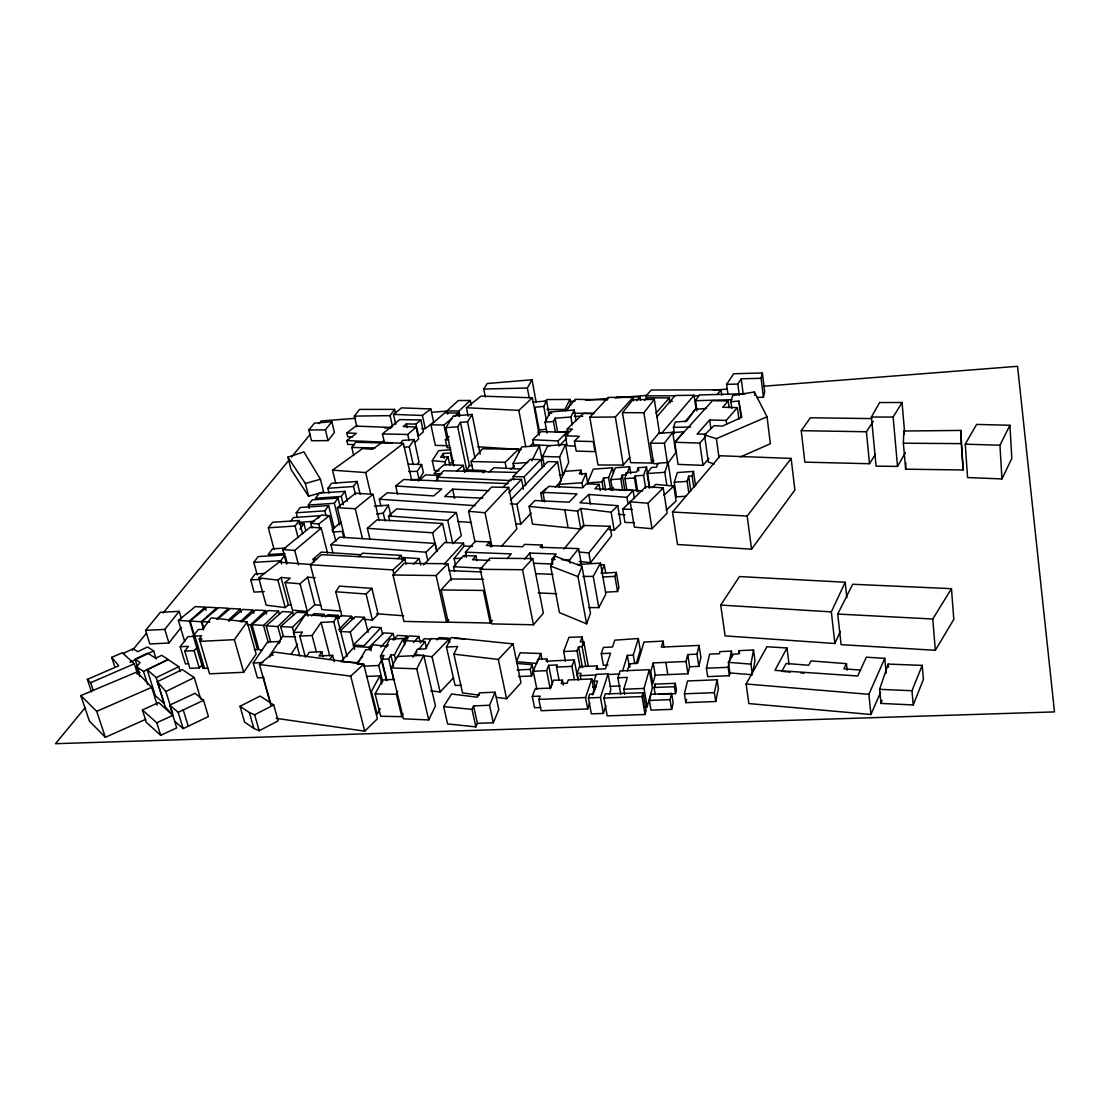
<?xml version="1.0" encoding="UTF-8"?>
<svg xmlns="http://www.w3.org/2000/svg" width="1110" height="1110" viewBox="0 0 1110 1110"><rect width="100%" height="100%" fill="white"/><g stroke="black" fill="none" stroke-linecap="round" stroke-linejoin="round"><path stroke-width="1.5" d="M905.635 469.183L903.387 443.195L903.845 431.013L960.788 430.43L963.147 469.974L905.635 469.183L905.843 462.925M752.982 671.592L754.953 660.533L753.524 650.002L739.149 650.64L738.511 653.873L733.557 654.095L728.396 662.337L729.908 672.924L729.353 675.712L707.681 676.614L706.418 668.234L709.595 654.137L719.405 653.707L719.863 651.625L731.448 651.112L732.156 656.093M729.908 672.924L752.413 674.755L750.957 664.127L753.524 650.002M729.353 675.712L728.146 667.304L728.715 664.529M729.048 662.85L731.448 651.112M715.714 701.52L718.42 688.561L717.129 679.764L687.52 680.971L684.412 693.806L685.8 702.644L715.714 701.52L714.382 692.64L717.129 679.764M626.817 489.885L624.958 478.674L626.29 472.749L636.627 472.027L638.222 467.685L646.533 467.102L649.558 486.194M756.84 397.422L763.43 397.283L764.693 391.858L762.376 372.974L733.613 373.765L726.634 384.351L727.896 393.828M699.064 645.409L696.983 654.151L687.756 654.553L686.035 661.491L653.207 662.92L650.779 671.578L652.819 683.857L655.219 675.13L687.95 673.756L689.643 666.763L698.828 666.361L700.896 657.55L699.064 645.409L661.394 647.116L663.045 641.136L643.994 642.024L637.764 663.058L629.481 663.96L627.289 671.148M685.8 702.644L686.577 699.411M763.43 397.283L761.099 378.288L762.376 372.974M671.619 709.359L673.173 703.13L671.619 693.459L651.043 694.263L649.35 700.438L650.973 710.122L671.619 709.359L670.038 699.647L671.619 693.459M658.591 694.291L675.546 693.625L676.406 690.212L675.296 683.316L654.983 684.135L654.054 687.52L655.205 694.416M675.546 693.625L674.436 686.702L675.296 683.316M645.063 714.507L646.117 710.664L643.092 692.779L605.297 693.903L603.979 698.051L607.212 715.881L645.063 714.507L642.01 696.567L643.092 692.779M643.8 707.001L647.158 706.876L652.361 687.895L649.322 669.677L619.99 670.926L617.84 677.794L620.767 694.361M731.795 408.272L730.921 401.709L732.6 395.59L754.342 391.983L767.038 416.777L770.354 443.736L740.55 456.918M647.158 706.876L644.036 688.436L649.322 669.677M636.196 663.808L640.276 650.099L638.319 638.5L614.787 640.179L612.553 646.991L603.382 647.421L601.287 653.651L603.382 665.306L607.989 665.112M693.778 487.373L692.113 476.023L693.486 471.417L677.35 472.541L674.269 482.239L676.476 496.85L686.077 496.225M688.797 492.757L687.118 481.365L688.644 476.259L692.113 476.023M634.726 663.502L633.297 655.108L638.319 638.5M624.68 694.263L623.792 689.241L627.372 677.405L617.84 677.794M622.613 670.828L627.386 655.372L633.297 655.108M595.432 689.074L593.989 681.193L597.568 681.054L593.267 694.041L589.646 694.194L588.397 697.926L591.366 713.869L603.382 713.425L605.88 705.474M609.376 694.333L610.888 689.546L608.072 673.839L596.278 674.339L593.989 681.193M603.382 713.425L600.468 697.455L608.072 673.839M540.806 707.5L534.576 707.736L532.287 696.428L540.084 696.123L538.85 699.383L541.125 710.719L587.703 708.971L589.771 702.727M592.351 694.915L593.905 690.226L591.824 678.959L568.264 679.944L567.071 683.274L561.188 683.524L562.409 680.18L553.543 680.139L550.574 688.089L535.298 688.699L532.287 696.428M666.819 485.403L664.821 472.319L668.081 462.509L657.841 463.231L656.496 467.171L651.362 467.532L647.102 473.554L649.433 488.233M881.007 703.435L879.592 689.324L888.153 664.085L922.216 665.376L923.423 679.362L913.253 704.933L881.007 703.435L882.062 700.244M587.703 708.971L585.567 697.552L591.824 678.959M578.352 680.208L577.075 673.479L579.476 666.694L597.166 665.917L596.07 669.219L605.436 668.817L610.528 653.235L601.287 653.651M605.533 592.157L617.535 591.519L618.908 587.509L616.314 572.385L601.148 573.232L604.256 564.726L599.275 564.879M674.408 433.733L673.451 427.322L675.241 422.036L686.785 421.148L695.207 409.326L706.39 408.452M580.877 679.042L580.239 675.671L581.071 673.298L577.075 673.479M617.535 591.519L614.926 576.34L616.314 572.385M585.678 666.056L582.07 646.561L583.791 641.76L580.294 641.927L582.098 636.918L568.958 637.306L563.63 651.528L565.49 661.269M645.631 488.178L643.592 475.344L646.533 467.102M574.411 679.584L571.914 666.388L574.259 659.909L546.078 661.158L546.911 659.007L538.1 659.09L533.272 671.245L536.907 689.324M586.607 623.834L590.464 613.178L581.987 566.35L554.847 556.068L550.602 566.086L559.426 612.609L586.607 623.834L577.991 576.603L581.987 566.35M580.086 667.193L577.047 650.904L578.56 646.728L582.07 646.561M636.516 490.8L634.448 477.966L635.197 475.926L643.592 475.344M559.079 680.222L556.526 667.054L557.317 664.932L548.673 665.32L546.619 670.676L550.185 688.797L552.211 683.371L548.673 665.32M627.219 473.124L629.634 466.741L615.412 467.754L610.708 479.631L612.553 490.551M394.23 679.431L382.728 679.917L375.125 693.93L380.661 716.228L401.834 716.671L403.013 713.577M622.627 489.871L620.809 478.937L622.308 475.024L626.609 474.719L626.29 472.749M612.318 490.245L613.414 487.401M540.764 653.512L536.824 663.447L516.428 661.685L520.146 652.791L540.764 653.512L541.93 659.451M401.834 716.671L396.395 694.277L397.616 691.239M518.439 676.545L531.579 675.99L533.452 671.273L532.12 664.682L517.149 663.475M608.585 477.605L612.512 467.782L593.24 469.142L587.44 482.864L601.981 481.865L603.562 477.952L608.585 477.605L610.68 489.996M531.579 675.99L530.247 669.385L532.12 664.682M913.253 704.933L911.976 690.739L922.216 665.376M477.411 723.345L493.312 722.776L498.806 709.581L495.102 692.224L479.312 692.862L477.397 697.219L451.562 693.986L443.612 706.557L447.594 723.928L475.885 726.884L477.411 723.345L473.568 705.891L489.538 705.266L495.102 692.224M582.806 487.359L581.987 482.767L585.969 473.512L579.309 473.984L580.974 470.154L564.907 471.306L558.927 484.362L559.495 487.415M788.988 664.016L786.976 647.99L766.927 646.741L746.128 683.982L748.848 703.573L870.962 714.493L880.535 692.335M475.885 726.884L472.014 709.387L473.568 705.891M870.962 714.493L868.88 694.319L884.767 658.355L866.341 657.189L857.697 676.004L774.933 670.357L786.976 647.99M846.847 597.735L845.196 582.25L739.496 576.562L720.709 605.075L725.107 635.891L834.859 643.509L840.325 631.396M559.523 474.969L562.923 475.094L568.722 462.398L565.517 444.5L547.827 445.818L542.568 456.446L544.399 466.297M834.859 643.509L831.334 611.874L845.196 582.25M562.923 475.094L559.62 456.973L565.517 444.5M428.751 719.96L435.453 705.946L423.715 655.275L397.297 656.496L391.108 667.942L403.429 718.808L428.751 719.96L416.75 668.803L423.715 655.275M1001.969 478.937L1011.807 458.375L1009.92 425.283L976.606 424.422L965.256 444.166L967.573 477.55L1001.969 478.937L999.943 445.249L1009.92 425.283M572.247 424.755L570.873 416.999L574.245 410.02L550.338 411.921L545.065 422.175L547.063 433.025M479.464 695.165L462.523 692.931L453.893 654.151L457.611 646.492L446.456 647.019L455.1 685.508L461.413 685.245M567.03 410.464L570.568 403.277L569.888 399.447L546.883 399.558L544.719 401.778M569.888 399.447L564.935 409.465L546.98 409.507M446.456 647.019L451.16 637.515L513.014 643.883L520.992 682.775L506.576 698.717L496.42 697.385M555.444 432.387L553.474 421.522L555.125 418.248L570.873 416.999M837.745 614.052L852.688 584.262L951.464 588.675L953.809 619.338L935.328 650.28L841.103 644.674L837.745 614.052L932.747 619.005L951.464 588.675M531.815 460.747L539.432 445.637L521.728 446.955L512.986 463.564L513.944 468.517M537.851 432.47L539.141 429.958L534.923 407.273L543.789 406.399L546.633 400.988L533.064 402.084M781.69 671.37L786.199 663.489L808.663 665.251L811.035 660.922L846.458 663.655L843.808 668.789L860.555 670.093M588.577 607.586L598.803 607.614L605.894 594.03L600.482 563.131L576.909 564.49M380.189 708.568L377.164 714.271L371.434 691.308L379.884 675.879L366.466 676.462M397.505 656.995L406.26 640.775L424.991 641.566L426.517 648.226M395.576 659.77L394.397 654.872L403.318 638.486L389.874 639.138L380.439 656.038L386.419 680.486M598.803 607.614L593.24 576.395L600.482 563.131M393.842 680.263L388.694 658.993L390.859 655.039L394.397 654.872M386.96 680.555L381.771 659.312L383.963 655.358L380.439 656.038M382.686 681.762L378.69 665.5L382.728 658.23M529.179 397.713L527.361 388.028L532.009 379.759L487.179 383.533L483.752 389.041L485.348 397.033M905.441 452.575L897.518 466.408L876.067 466.131L871.419 417.027L879.62 402.541L902.055 402.5L904.497 431.041M369.422 648.823L370.254 647.38L354.631 646.519L340.895 661.657L357.129 662.615L362.72 656.343M357.24 664.418L365.69 649.78L370.338 649.558L373.099 644.73L387.556 646.436M463.369 470.404L466.727 470.168L469.391 465.576L460.456 422.383L467.546 421.814L472.083 414.446L453.324 415.945L445.79 427.697L453.893 466.02M449.508 462.898L452.394 462.69L453.754 460.428M897.518 466.408L893.134 417.055L902.055 402.5M445.637 465.048L444.943 461.788L448.01 456.793L440.725 457.334L443.098 453.518L450.341 452.977L452.394 462.69M306.651 656.329L309.218 652.278L321.706 651.681L319.042 655.982L332.598 655.344L334.263 661.81M871.558 418.595L810.369 417.776L801.24 430.68L804.833 462.135L869.491 463.73L875.388 454.267M466.727 470.168L457.708 426.767L460.456 422.383M343.531 660.2L333.721 621.766L336.885 616.716L305.264 614.746L293.498 632.506L299.769 655.927M439.144 470.876L434.412 470.46L432.289 460.706L438.616 450.66L450.674 449.758M410.464 479.575L419.053 479.423L423.382 472.555L421.62 464.535L408.425 464.119M419.053 479.423L417.263 471.334L421.62 464.535M739.274 395.16L737.831 384.06L741.23 378.801L761.099 378.288M417.471 464.382L419.067 461.913L414.127 439.532L402.5 440.42L400.835 442.848M341.88 615.981L335.761 591.769L339.41 586.122L371.906 588.342L378.191 614.288L372.433 620.046L364.066 619.366M291.084 654.248L297.591 644.216M385.114 521.048L383.255 513.125L388.431 505.175L374.264 506.132M696.983 410.866L695.54 400.682L699.231 394.98L745.559 393.648M869.491 463.73L866.411 431.762L873.251 421.259M305.416 657.203L299.797 636.099L302.433 632.062L293.498 632.506M329.864 659.506L332.598 655.344M413.197 464.507L409.257 446.789L414.127 439.532M269.799 657.023L271.603 654.345M278.776 643.62L280.233 641.441L267.482 642.066L253.219 662.975L257.409 677.835L263.889 677.544M193.279 636.099L201.604 635.794L199.287 638.861L209.54 673.812L243.7 672.285L256.146 654.109L247.114 621.919L211.247 617.84L202.506 629.356L198.26 629.564L193.279 636.099L202.866 668.345L207.834 668.234M316.35 651.75L312.076 635.489L321.095 622.419L333.721 621.766M355.464 494.574L353.521 486.485L357.073 481.462L331.571 483.28L327.88 488.303L329.073 493.131M383.519 440.753L382.589 442.071L346.82 440.573L347.735 444.416L354.548 444.708M341.269 496.475L344.933 491.341L319.25 493.145L315.448 498.265L341.269 496.475L343.295 504.745M339.674 524.919L334.332 503.288L338.064 498.057L312.201 499.861L308.33 505.064L309.163 508.38M199.287 638.861L201.923 638.722L199.939 641.372L234.376 639.665L247.114 621.919M326.035 515.762L324.814 510.85L328.629 505.55L300.213 507.492L296.231 512.778L297.494 517.676M317.765 518.481L319.736 515.762L293.47 517.524L290.418 521.589M392.482 426.296L390.082 415.653L394.605 409.396L359.529 409.41L354.354 416.111L356.837 426.656M659.548 433.649L654.303 399.406L632.908 399.711L622.488 412.642L630.605 462.662L651.764 463.037L653.804 460.248M253.815 562.368L280.747 560.73L284.993 554.917L258.214 556.568L253.815 562.368L257.243 574.883M751.553 549.186L794.871 490.023L791.153 458.416L720.279 455.766L672.535 512.043L677.502 544.51L751.553 549.186L747.183 516.067L791.153 458.416M299.936 529.123L303.974 523.615L305.708 530.33M274.073 549.256L268.342 527.805L295.094 526.043L299.2 520.507L302.614 533.702M353.729 455.558L351.787 447.455L355.658 442.266L392.094 443.209M264.236 591.561L254.107 592.13L250.735 579.933L255.189 573.981L265.29 573.384M202.672 664.377L199.259 667.915L189.921 668.345L184.732 651.126L188.367 646.339L180.208 646.741L185.398 663.877L188.644 663.725M672.743 432.317L675.782 452.672L667.512 463.786L664.377 443.237L672.743 432.317L658.716 433.372L650.446 443.195L653.637 463.675L658.84 463.716M180.208 646.741L187.951 636.668L195.388 636.294M268.342 527.805L272.616 522.269L299.2 520.507M412.851 657.12L416.888 651.931M418.914 649.336L424.991 641.566M651.764 463.037L643.897 412.74L654.303 399.406M181.429 618.783L179.196 611.332L160.326 612.345L145.59 630.383L149.808 643.953L168.928 643.009L181.18 627.358M328.033 440.614L334.429 432.414L331.848 421.758L314.449 423.146L308.83 430.014L311.508 440.725L328.033 440.614L325.397 429.848L331.848 421.758M579.24 561.452L590.589 562.631L611.61 535.741L610 526.279L583.347 525.418L563.949 549.048M590.589 562.631L588.869 552.974L610 526.279M570.138 563.186L569.555 559.981L578.587 548.604L540.112 547.258L541.999 545.01L524.53 544.399L522.519 546.744L486.458 545.496L489.677 541.888L490.717 546.952M136.641 666.874L140.124 662.504L135.031 659.215L147.588 653.124L155.678 658.244L161.644 655.33L168.096 659.368L143.509 671.425L136.641 666.874L139.721 676.573M145.59 630.383L164.78 629.398L179.196 611.332M455.78 566.405L454.101 558.621L464.091 546.092L463.467 543.151L444.666 542.512L423.562 564.962M464.216 556.776L466.297 554.181M552.752 564.088L551.85 559.315L556.138 554.029L529.775 553.058L524.655 559.135M717.129 394.591L721.028 389.832L651.209 390.026L646.075 395.868L646.492 398.559M85.151 707.694L55.5 743.7L1054.5 711.899L1017.551 366.3L763.555 386.238M132.368 650.349L146.645 633.019M163.114 613.011L289.391 459.651M291.583 456.973L310.245 434.301M319.042 423.631L321.234 420.967L355.783 418.262M565.753 410.756L575.313 399.322L607.697 399.877M684.967 421.8L695.984 408.66L694.083 395.243L675.116 395.493L656.565 417.291M633.574 400.752L633.047 397.38L608.308 397.366L589.812 417.221L597.999 464.993L623.265 465.076L629.745 457.389M674.741 442.488L683.802 431.776L671.411 432.72M729.09 407.564L728.216 400.988L712.523 400.654L674.769 442.266L678.071 464.382L702.991 465.354L708.929 458.388M694.083 395.243L661.921 432.872L658.577 432.831M533.452 624.791L543.373 613.192L532.758 558.552L489.871 558.247L480.241 569.305L491.688 623.875L533.452 624.791L522.546 569.721L532.758 558.552M507.145 558.635L511.224 553.89L465.437 552.197L466.519 557.289M726.675 423.77L726.217 420.412L737.373 407.592L722.638 407.259L728.216 400.988M702.991 465.354L699.813 443.084L705.53 436.577M501.456 546.356L516.871 528.901L508.685 487.429L491.55 487.068L468.6 511.321L474.969 541.638M655.968 413.1L669.358 397.935L670.107 402.93M413.503 642.565L418.872 636.502L420.343 642.815M628.024 503.857L626.956 497.349L633.088 490.467L634.407 498.556M726.217 420.412L709.678 419.982L697.094 434.121L706.293 433.982M472.971 470.543L471.112 461.496L482.42 448.815L518.564 449.203L519.147 452.2M476.842 560.689L475.857 555.999L472.513 559.745L489.663 560.411M403.54 639.776L406.954 635.975L407.703 639.138M589.812 417.221L615.37 416.999L633.047 397.38M492.521 620.49L490.218 623.015L448.232 622.211L441.058 589.937L450.993 578.962L483.599 579.267M465.437 552.197L475.246 541.402L489.677 541.888M454.545 571.428L453.518 566.724L463.675 555.541L475.857 555.999M644.563 400.321L646.852 397.81L669.358 397.935M380.799 647.005L393.148 633.477L394.674 639.873M444.264 564.033L463.467 543.151M636.502 400.724L639.971 396.95L640.512 400.321M382.589 634.323L380.966 627.608L364.108 645.715L353.355 645.007L354.118 648.06M468.6 511.321L485.042 512.737L508.685 487.429M515.9 523.74L520.798 524.142L531.163 513.056M555.347 487.207L561.091 481.046L557.595 461.871L547.799 461.607L510.656 499.847M451.465 580.308L447.829 563.727L404.123 563.325L392.995 575.008L403.901 621.392L446.581 622.349L448.856 619.907M600.219 490.703L599.122 484.321L594.932 488.802L633.088 490.467M430.597 690.836L440.115 691.988L453.518 677.724M353.355 645.007L371.614 627.039L380.966 627.608M453.893 654.151L498.321 659.451L513.014 643.883M339.604 631.396L350.288 632.062L364.385 617.313L368.104 632.409M508.824 492.66L521.52 479.409L523.393 489.149M436.868 639.943L439.116 637.598L448.842 638.194M510.35 503.787L516.899 504.273L557.595 461.871M652.042 528.693L667.124 513.07L663.239 487.914L645.923 486.638L630.216 501.831L634.379 527.153L652.042 528.693L647.976 503.232L663.239 487.914M338.619 629.759L351.676 616.3L352.467 619.477M502.858 487.526L511.002 479.131L521.52 479.409M420.856 642.218L424.27 638.708L430.708 639.11M513.75 479.922L513.097 476.565L524.156 476.842L540.931 459.623L542.471 467.893M424.02 655.788L432.012 656.662L449.064 639.221L449.814 642.551M184.732 651.126L194.111 650.668L197.566 647.158M335.983 617.784L338.37 615.356L339.174 618.52M513.097 476.565L530.081 459.36L540.931 459.623M544.649 501.873L542.859 492.354L548.77 486.374L582.542 487.845L586.413 483.78L599.122 484.321M582.917 527.236L580.78 529.026L532.536 524.114L529.137 506.451L534.978 500.541L569.139 502.178L576.992 493.908L542.859 492.354M403.568 641.719L409.312 635.905L418.872 636.502M392.995 575.008L436.133 575.535L447.829 563.727M609.168 529.637L614.205 530.289L620.767 523.684L617.757 505.688L580.017 502.747L588.758 494.477L626.956 497.349M322.08 616.716L324.495 614.288L314.019 613.691L311.577 615.911M386.072 646.95L388.375 644.633M392.995 640.012L397.616 635.392L406.954 635.975M566.641 438.408L558.996 446.04L558.066 440.934L566.835 432.248L567.432 435.633M510.877 469.377L514.527 465.756M283.244 636.016L280.677 626.553L292.416 627.275L307.082 612.845L307.969 616.189M368.548 647.838L383.713 632.908L393.148 633.477M529.137 506.451L577.561 511.099L580.794 508.449L611.138 512.21L617.757 505.688M634.379 522.713L624.958 522.421L622.752 509.157L630.813 501.221M471.112 461.496L505.133 462.357L518.564 449.203M529.969 446.331L533.605 442.779M550.546 445.623L533.66 444.805L532.703 439.74L541 431.637L566.835 432.248M574.439 441.072L593.281 441.572L595.002 451.631L576.201 451.09L574.439 441.072L579.337 436.285L565.392 435.841L567.168 445.762L574.897 446.04M276.182 718.337L364.732 731.171L377.372 718.822L363.719 664.182L274.198 652.042L259.462 664.515L270.84 705.1M714.229 463.98L708.319 462.037L704.503 434.94L714.077 425.629L722.485 426.101L741.771 417.263L738.871 401.085L730.921 401.709M270.507 641.552L266.178 625.832L277.805 626.553L292.638 612.179L293.526 615.509M335.761 591.769L366.078 594.003L371.906 588.342M397.713 558.635L401.071 555.388L402.25 560.453M565.392 435.841L572.427 429.084L567.238 428.932L568.112 433.857M413.461 564.144L419.261 558.594L420.745 565.087M262.335 650.071L259.06 649.85L252.025 624.708L263.57 625.416L278.541 611.124L279.442 614.454M567.238 428.932L583.513 413.406L593.628 413.655M437.659 480.561L436.938 477.203L443.723 470.751L517.315 472.471M247.322 624.639L250.596 624.833L265.678 610.597L266.58 613.885M340.798 630.272L355.089 616.771L364.385 617.313M332.861 552.586L330.877 544.677L425.949 552.225L435.259 543.442L437.049 551.531M483.03 472.846L485.445 470.584L466.852 469.891L464.507 472.041M370.005 539.363L367.368 528.346L432.65 532.814L442.585 523.49L446.747 542.596M666.222 510.198L676.073 500.957L673.825 486.111L655.843 484.404L652.167 487.734M240.176 621.808L252.858 609.987L253.76 613.261M488.608 490.648L452.616 489.149L444.721 496.503L482.781 498.168M337.412 619.047L341.02 615.689L351.676 616.3M468.142 416.167L466.408 407.731L518.828 410.395L532.384 397.81L539.335 435.148M358.724 556.721L362.526 553.196L401.071 555.388M447.677 414.072L446.997 410.866L458.916 411.033L470.321 400.488L471.292 405.247M663.919 495.254L673.825 486.111M228.549 619.921L240.343 609.071L241.272 612.345M325.383 616.98L327.797 614.746L338.37 615.356M447.746 520.423L456.349 512.515L461.302 535.686L452.783 543.733L447.746 520.423L388.569 515.956L389.707 520.867M259.462 664.515L350.718 676.129L363.719 664.182M415.112 442.168L418.637 438.95L416.028 427.045L403.277 426.504L406.357 423.909L415.986 424.075L420.843 419.955L423.41 431.79L418.595 435.952L415.986 424.075M216.672 619.061L228.549 608.266L218.614 607.697L201.895 621.614L203.824 628.191M446.997 410.866L458.375 400.502L470.321 400.488M340.659 611.027L321.928 609.598L310.356 564.74L321.442 554.681L404.914 559.079L406.08 564.13M190.143 621.059L201.285 621.739L216.838 607.739L206.959 607.184L190.143 621.059L194.985 637.39M384.504 442.876L382.45 433.941L407.758 434.468L416.028 427.045M457.029 470.959L463.286 465.34L464.702 472.097M291.403 605.158L288.364 604.881L285.27 607.6L266.15 605.144L258.672 577.866L277.902 580.141L281.038 577.477L290.196 578.199L285.103 582.57L292.457 610.139L307.345 611.471L314.81 604.756L320.762 605.269M310.356 564.74L392.871 569.902L404.914 559.079M280.677 626.553L296.703 612.248L307.082 612.845M489.149 472.027L494.019 467.685L520.867 469.058M184.718 641.538L178.377 620.421L189.449 621.101L205.1 607.156L206.044 610.389M435.744 480.783L438.089 478.715M542.235 501.11L540.736 493.187L546.189 488.372M331.89 529.969L340.825 522.102M266.178 625.832L282.328 611.596L292.638 612.179M367.368 528.346L377.15 519.771L442.585 523.49M418.498 481.06L425.56 474.886L440.004 475.538M313.964 562.34L313.145 559.163L321.289 552.1L360.819 554.722M252.025 624.708L268.315 610.542L278.541 611.124M285.103 582.57L300.075 583.777L307.65 577.186L315.129 577.769M388.569 515.956L396.714 508.907L456.349 512.515M448.287 445.707L435.356 445.387L430.916 424.797L444.749 412.864L458.402 413.059L459.054 416.208M241.661 621.961L255.536 610.028L265.678 610.597M330.877 544.677L339.674 537.143L435.259 543.442M228.813 621.309L242.785 609.418L252.858 609.987M286.616 564.033L282.8 549.616L294.719 550.421L321.22 528.096L327.505 552.988M217.56 619.255L230.339 608.502L240.343 609.071M382.45 433.941L399.711 419.608L420.843 419.955M430.916 424.797L443.917 425.033L451.825 418.498M454.448 416.319L458.402 413.059M395.729 424.242L393.523 414.405L401.445 407.883L430.819 408.952L433.635 422.105L425.283 428.71L421.897 428.571M178.377 620.421L195.304 606.601L205.1 607.156M282.8 549.616L310.481 527.042L321.22 528.096M380.91 505.966L379.329 499.223L387.251 492.785L433.621 495.934L441.808 488.997L395.743 485.986L397.644 494.325M395.743 485.986L403.693 479.52L508.255 483.627M344.697 537.42L337.371 507.686L355.256 508.741L373.029 494.338L379.218 520.604M450.507 447.843L447.066 447.677L445.374 439.671L449.272 436.521M337.371 507.686L355.575 493.187L373.029 494.338M466.408 407.731L480.991 396.117L532.384 397.81M312.035 528.11L310.8 523.254L318.764 524.017L329.448 515.678L335.872 541.472M393.523 414.405L422.41 415.473L430.819 408.952M310.8 523.254L321.428 515.012L329.448 515.678M335.817 483.571L332.528 470.168L365.703 472.583L403.443 443.389L411.588 479.784M258.672 577.866L279.123 562.132L311.508 564.546M346.82 440.573L356.338 433.33L346.806 432.956L347.721 436.757L352.48 436.952M346.806 432.956L355.88 426.115L391.927 427.447M332.528 470.168L362.498 448.579L372.599 449.286L382.284 442.252L403.443 443.389M259.199 730.713L278.194 720.834L273.74 704.933L260.101 696.067L240.01 706.279L244.588 722.097L253.912 728.451L259.199 730.713L254.634 714.757L249.334 712.537L240.01 706.279M254.634 714.757L273.74 704.933M174.742 721.292L183.192 728.646L208.416 716.533L203.546 700.299L195.055 693.334L169.719 705.1L176.726 727.896L160.728 735.32L146.34 722.36L142.385 709.97L158.73 702.547L172.841 715.367L156.76 722.763L142.385 709.97M169.719 705.1L178.169 712.342L203.546 700.299M194.25 677.572L182.29 669.58L157.315 681.72L165.889 691.502L194.25 677.572L200.73 699.106M137.071 673.992L140.026 672.563M129.953 662.309L153.638 650.904L156.163 659.062M178.752 666.721L168.276 659.659L147.186 669.732L156.191 677.613L178.752 666.721L180.222 671.606M123.168 653.471L133.144 648.698L137.709 651.667L147.505 646.977L153.638 650.904M157.218 705.03L151.668 687.354L136.877 671.994L80.836 695.582L89.397 721.111L105.353 737.304L145.757 719.294M80.836 695.582L96.723 711.371L151.668 687.354M91.506 691.905L87.343 679.375L118.756 665.792L111.708 657.342L122.364 652.777L134.324 663.78L137.446 673.617M87.343 679.375L90.673 682.706L134.324 663.78M704.503 434.94L716.408 438.658L767.038 416.777M287.878 457.167L303.918 451.923L320.443 479.229L323.62 491.924L308.58 496.239L291.028 469.447L287.878 457.167L305.361 483.516L308.58 496.239M305.361 483.516L320.443 479.229M376.526 514.124L383.255 513.125M539.141 429.958L546.481 429.265M431.818 412.282L447.358 411.061M570.04 401.431L575.23 401.029M585.594 400.21L608.058 398.448M614.968 397.907L647.796 395.327M713.452 390.179L727.272 389.083M445.79 427.697L457.708 426.767M545.065 422.175L553.474 421.522M568.625 431.318L557.636 432.151L555.125 418.248M404.22 447.177L409.257 446.789M624.958 478.674L634.448 477.966M469.391 465.576L472.194 465.381M512.986 463.564L527.763 462.495M327.88 488.303L353.521 486.485M647.102 473.554L664.821 472.319M610.708 479.631L620.809 478.937M558.927 484.362L581.987 482.767M308.33 505.064L334.332 503.288M674.269 482.239L687.118 481.365M296.231 512.778L324.814 510.85M299.298 522.283L314.158 521.298M299.034 523.934L303.974 523.615M332.57 532.009L342.269 531.385L343.836 537.781M285.825 548.021L272.491 548.853L268.204 554.57L284.965 553.529M454.101 558.621L461.663 558.163M250.735 579.933L260.892 579.337M602.883 577.02L614.926 576.34M299.797 636.099L312.076 635.489M273.199 655.094L269.938 655.247L282.467 636.557L295.551 636.793M253.219 662.975L262.973 662.531M381.771 659.312L388.694 658.993M563.63 651.528L577.047 650.904M358.821 664.349L361.957 664.196M364.024 666.153L378.69 665.5M556.526 667.054L571.914 666.388M517.08 669.954L530.247 669.385M533.272 671.245L546.619 670.676M706.418 668.234L728.146 667.304M580.239 675.671L595.779 675.019M607.85 674.505L619.935 673.992M592.782 687.062L596.223 686.923M609.973 686.369L620.296 685.952M654.054 687.52L674.436 686.702M623.792 689.241L644.036 688.436M538.85 699.383L585.567 697.552M684.412 693.806L714.382 692.64M588.397 697.926L600.468 697.455M603.979 698.051L642.01 696.567M649.35 700.438L670.038 699.647M695.54 400.682L731.795 399.711M726.634 384.351L737.831 384.06M483.752 389.041L527.361 388.028M408.646 471.514L417.263 471.334M673.451 427.322L690.642 427.045M354.354 416.111L390.082 415.653M384.337 427.905L391.122 427.836M308.83 430.014L325.397 429.848M582.917 576.437L593.24 576.395M646.075 395.868L675.13 395.826M693.93 395.812L699.05 395.798M548.284 413.364L551.753 413.35M669.094 401.251L672.521 401.251M573.787 413.295L594.1 413.281M574.314 416.305L582.778 416.305M871.419 417.027L893.134 417.055M650.446 443.195L664.377 443.237M616.98 396.825L639.971 396.95M622.488 412.642L643.897 412.74M903.387 443.195L961.288 443.639L963.147 469.974M480.241 569.305L522.546 569.721M441.058 589.937L483.363 590.437L490.218 623.015M801.24 430.68L866.411 431.762M375.125 693.93L396.395 694.277M351.787 447.455L375.055 447.927M622.752 509.157L632.2 509.407M542.568 456.446L559.62 456.973M965.256 444.166L999.943 445.249M449.064 639.221L430.902 638.666L425.643 648.851L417.304 649.239L414.418 654.733L420.815 655.441M674.769 442.266L699.813 443.084M391.108 667.942L416.75 668.803M464.091 546.092L472.527 546.384M442.03 473.901L433.996 473.581L444.236 464.577L463.286 465.34M551.85 559.315L555.069 559.44M561.507 559.676L569.555 559.981M533.535 563.256L552.322 563.991M540.736 493.187L544.08 493.326M536.158 573.662L552.988 574.356M448.94 570.596L481.587 571.955M879.592 689.324L911.976 690.739M436.938 477.203L511.197 480.588M532.703 439.74L558.066 440.934M538.225 592.893L556.665 593.753M445.374 439.671L448.815 439.837M453.518 566.724L482.545 568.181M608.391 489.052L642.662 490.842M672.535 512.043L747.183 516.067M720.709 605.075L831.334 611.874M201.895 621.614L209.901 622.113M454.906 638.361L464.702 638.971M477.702 446.775L521.312 449.564M379.329 499.223L475.038 505.633M402.084 557.456L419.261 558.594M254.301 649.516L257.562 649.738L250.596 624.833M457.653 521.492L471.486 522.491M313.145 559.163L316.586 559.426M376.415 613.733L403.651 615.786M630.216 501.831L647.976 503.232M728.396 662.337L750.957 664.127M618.325 514.291L624.944 514.832M783.41 671.508L790.278 672.063M800.574 672.882L804.015 673.159M350.663 618.284L354.021 618.548M746.128 683.982L868.88 694.319M432.289 460.706L444.943 461.788M579.115 551.989L588.869 552.974M443.612 706.557L472.014 709.387M550.602 566.086L577.991 576.603M171.495 713.98L165.029 706.46L157.315 681.72M96.723 711.371L105.353 737.304M90.673 682.706L93.282 690.559M111.708 657.342L114.857 667.096M156.76 722.763L160.728 735.32M135.031 659.215L139.097 672.063M147.186 669.732L155.317 695.637L164.335 703.726L156.191 677.613M143.509 671.425L147.602 684.44M165.889 691.502L172.674 713.355M178.169 712.342L183.192 728.646M183.205 709.817L188.2 726.107M164.78 629.398L168.928 643.009M189.449 621.101L194.292 637.39M194.111 650.668L199.259 667.915M194.958 636.127L204.531 668.387M201.285 621.739L203.685 629.925M249.334 712.537L253.912 728.451M234.376 639.665L243.7 672.285M263.042 676.406L270.146 701.742M263.57 625.416L268.356 642.759M277.805 626.553L281.246 639.166M277.902 580.141L285.27 607.6M281.038 577.477L288.364 604.881M292.416 627.275L294.525 635.184M285.409 556.471L287.06 562.728M280.747 560.73L281.579 563.88M321.706 651.681L323.01 656.704M294.719 550.421L298.493 564.893M300.075 583.777L307.345 611.471M321.095 622.419L329.739 655.774M295.094 526.043L298.104 537.656M307.65 577.186L314.81 604.756M336.885 616.716L347.041 656.662M350.718 676.129L364.732 731.171M318.764 524.017L319.985 528.887M350.288 632.062L354.687 649.516M328.629 505.55L334.304 528.388M370.254 647.38L371.087 650.737M338.064 498.057L340.09 506.34M379.884 675.879L381.882 683.996M366.078 594.003L372.433 620.046M344.933 491.341L347.347 501.221M390.859 655.039L393.62 666.458M355.256 508.741L362.471 538.627M357.073 481.462L360.153 494.338M403.318 638.486L404.845 644.938M392.871 569.902L394.036 574.813M365.703 472.583L370.685 493.742M388.431 505.175L390.984 516.164M432.012 656.662L440.115 691.988M394.605 409.396L395.618 413.933M425.949 552.225L427.78 560.356M407.758 434.468L409.09 440.462M436.133 575.535L446.581 622.349M432.65 532.814L436.549 550.463M406.357 423.909L407.106 427.294M422.41 415.473L425.283 428.71M489.538 705.266L493.312 722.776M443.098 453.518L444.139 458.361M443.917 425.033L446.942 439.338M448.01 456.793L449.73 464.91M452.616 489.149L454.587 498.418M498.321 659.451L506.576 698.717M458.916 411.033L459.901 415.848M467.546 421.814L475.038 458.416M485.042 512.737L492.007 546.606M472.083 414.446L480.144 454.059M546.911 659.007L547.549 662.281M505.133 462.357L506.34 468.434M529.775 553.058L530.996 559.371M516.899 504.273L520.798 524.142M562.409 680.18L563.325 684.995M541.999 545.01L542.596 548.146M524.156 476.842L525.765 485.223M518.828 410.395L525.724 446.595M574.259 659.909L577.658 677.974M578.56 646.728L582.486 667.832M539.432 445.637L542.166 460.275M583.791 641.76L588.258 666.042M582.098 636.918L583.582 644.979M532.009 379.759L536.158 402.153M546.633 400.988L549.284 415.501M564.768 509.504L568.029 527.347M543.789 406.399L546.467 421.009M578.587 548.604L581.46 564.463M597.166 665.917L597.79 669.274M577.561 511.099L580.78 529.026M580.794 508.449L583.985 526.348M574.245 410.02L576.132 420.787M588.758 494.477L590.451 504.12M580.974 470.154L581.779 474.692M604.256 564.726L605.713 573.038M585.969 473.512L587.828 484.14M629.481 663.96L630.008 666.999M627.386 655.372L629.398 667.11M603.562 477.952L605.671 490.342M601.981 481.865L603.299 489.635M611.138 512.21L614.205 530.289M612.512 467.782L613.372 472.888M622.308 475.024L624.888 490.592M653.207 662.92L655.219 675.13M654.983 684.135L655.441 686.896M615.37 416.999L623.265 465.076M635.197 475.926L637.778 491.952M629.634 466.741L630.744 473.54M638.222 467.685L638.736 470.862M663.045 641.136L664.016 647.144M665.833 662.379L667.804 674.602M686.035 661.491L687.95 673.756M687.756 654.553L689.643 666.763M668.081 462.509L671.522 485.181M696.983 654.151L698.828 666.361M688.644 476.259L690.781 490.842M693.486 471.417L695.595 485.93M739.149 650.64L739.565 653.637M709.678 419.982L710.844 428.349M716.408 438.658L718.989 457.403M721.028 389.832L721.764 395.285M738.871 401.085L741.022 417.513M737.373 407.592L738.899 419.233M741.23 378.801L743.214 394.272M754.342 391.983L754.758 395.243M846.458 663.655L847.166 670.163M884.767 658.355L886.196 673.146M888.153 664.085L888.458 667.165M903.845 431.013L904.137 434.44M932.747 619.005L935.328 650.28M960.788 430.43L961.288 443.639"/></g></svg>
